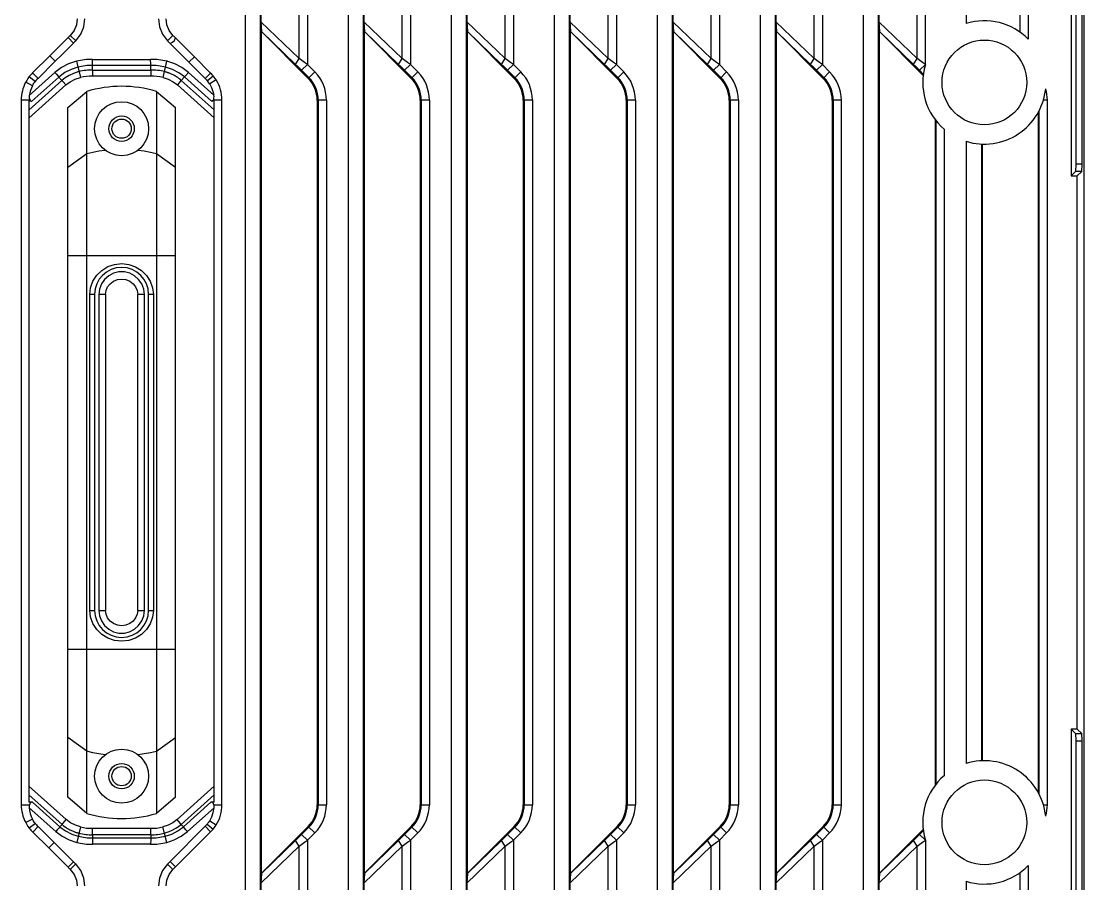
# Model space of a CAD drawing. Header units: millimetres. Extents: x -3132 to 28633, y 682 to 5849.
# Drawn here: x 4377.3 to 4515.2, y 1402.6 to 1514.5 of the extents above; entities that cross this region are included whole.
import ezdxf

# ---------------------------------------------------------------- set-up
doc = ezdxf.new("R2010")
doc.units = ezdxf.units.MM

msp = doc.modelspace()

# ---------------------------------------------------------------- linework, layer by layer
at = {"linetype": 'Continuous'}
for p, q in [((4515.207, 1583.498), (4515.207, 1333.698)), ((4406.338, 1578.684), (4406.338, 1338.512)), ((4419.708, 1578.684), (4419.708, 1338.512)), ((4433.078, 1578.684), (4433.078, 1338.512)), ((4446.448, 1578.684), (4446.448, 1338.512)), ((4459.818, 1578.684), (4459.818, 1338.512)), ((4473.188, 1578.684), (4473.188, 1338.512)), ((4486.558, 1578.684), (4486.558, 1338.512)), ((4408.331, 1339.578), (4408.331, 1577.778)), ((4421.701, 1339.578), (4421.701, 1577.778)), ((4435.071, 1339.578), (4435.071, 1577.778)), ((4448.441, 1339.578), (4448.441, 1577.778)), ((4461.811, 1339.578), (4461.811, 1577.778)), ((4475.181, 1339.578), (4475.181, 1577.778)), ((4488.551, 1339.578), (4488.551, 1577.778)), ((4513.589, 1555.295), (4513.589, 1494.488)), ((4514.207, 1496.056), (4514.207, 1553.727)), ((4514.987, 1496.056), (4514.987, 1553.727)), ((4499.928, 1551.639), (4499.928, 1514.236)), ((4413.353, 1509.693), (4413.353, 1545.29)), ((4414.422, 1546.063), (4414.422, 1508.92)), ((4426.723, 1509.693), (4426.723, 1545.29)), ((4427.792, 1546.063), (4427.792, 1508.92)), ((4440.093, 1509.693), (4440.093, 1545.29)), ((4441.162, 1546.063), (4441.162, 1508.92)), ((4453.463, 1509.693), (4453.463, 1545.29)), ((4454.532, 1546.063), (4454.532, 1508.92)), ((4466.833, 1509.693), (4466.833, 1545.29)), ((4467.902, 1546.063), (4467.902, 1508.92)), ((4480.203, 1509.693), (4480.203, 1545.29)), ((4481.272, 1546.063), (4481.272, 1508.92)), ((4506.943, 1513.118), (4506.943, 1545.29)), ((4508.012, 1546.063), (4508.012, 1512.207)), ((4408.392, 1540.499), (4408.392, 1514.484)), ((4421.762, 1540.499), (4421.762, 1514.484)), ((4435.132, 1540.499), (4435.132, 1514.484)), ((4448.502, 1540.499), (4448.502, 1514.484)), ((4461.872, 1540.499), (4461.872, 1514.484)), ((4475.242, 1540.499), (4475.242, 1514.484)), ((4488.612, 1540.499), (4488.612, 1514.484)), ((4493.573, 1509.693), (4493.573, 1524.718)), ((4494.645, 1508.896), (4494.645, 1524.4)), ((4408.392, 1514.484), (4408.461, 1513.215)), ((4413.353, 1509.693), (4408.392, 1514.484)), ((4421.762, 1514.484), (4421.831, 1513.215)), ((4426.723, 1509.693), (4421.762, 1514.484)), ((4435.132, 1514.484), (4435.201, 1513.215)), ((4440.093, 1509.693), (4435.132, 1514.484)), ((4448.502, 1514.484), (4448.571, 1513.215)), ((4453.463, 1509.693), (4448.502, 1514.484)), ((4461.872, 1514.484), (4461.941, 1513.215)), ((4466.833, 1509.693), (4461.872, 1514.484)), ((4475.242, 1514.484), (4475.311, 1513.215)), ((4480.203, 1509.693), (4475.242, 1514.484)), ((4488.612, 1514.484), (4488.681, 1513.215)), ((4493.573, 1509.693), (4488.612, 1514.484)), ((4408.466, 1513.219), (4412.89, 1508.948)), ((4408.476, 1404.006), (4408.476, 1513.195)), ((4408.476, 1513.195), (4414.532, 1507.13)), ((4421.836, 1513.219), (4426.26, 1508.948)), ((4421.846, 1404.006), (4421.846, 1513.195)), ((4421.846, 1513.195), (4427.902, 1507.13)), ((4435.206, 1513.219), (4439.63, 1508.948)), ((4435.216, 1404.006), (4435.216, 1513.195)), ((4435.216, 1513.195), (4441.272, 1507.13)), ((4448.576, 1513.219), (4453, 1508.948)), ((4448.586, 1404.006), (4448.586, 1513.195)), ((4448.586, 1513.195), (4454.642, 1507.13)), ((4461.946, 1513.219), (4466.37, 1508.948)), ((4461.956, 1404.006), (4461.956, 1513.195)), ((4461.956, 1513.195), (4468.012, 1507.13)), ((4475.316, 1513.219), (4479.74, 1508.948)), ((4475.326, 1404.006), (4475.326, 1513.195)), ((4475.326, 1513.195), (4481.382, 1507.13)), ((4488.686, 1513.219), (4493.11, 1508.948)), ((4488.696, 1404.006), (4488.696, 1513.195)), ((4488.696, 1513.195), (4494.361, 1507.521)), ((4383.354, 1512.424), (4384.06, 1511.716)), ((4384.342, 1511.996), (4383.635, 1512.703)), ((4396.264, 1512), (4396.973, 1512.705)), ((4399.748, 1509.926), (4397.306, 1512.374)), ((4396.599, 1511.667), (4399.041, 1509.219)), ((4380.988, 1510.052), (4378.757, 1507.839)), ((4379.455, 1507.123), (4381.694, 1509.344)), ((4381.694, 1509.344), (4380.988, 1510.052)), ((4384.444, 1509.345), (4384.958, 1507.245)), ((4386.538, 1509.583), (4394.077, 1509.583)), ((4395.68, 1507.243), (4396.198, 1509.341)), ((4399.041, 1509.219), (4399.748, 1509.926)), ((4399.041, 1509.219), (4401.164, 1507.102)), ((4401.866, 1507.814), (4399.748, 1509.926)), ((4412.89, 1508.948), (4413.353, 1509.693)), ((4426.26, 1508.948), (4426.723, 1509.693)), ((4439.63, 1508.948), (4440.093, 1509.693)), ((4453, 1508.948), (4453.463, 1509.693)), ((4466.37, 1508.948), (4466.833, 1509.693)), ((4479.74, 1508.948), (4480.203, 1509.693)), ((4493.11, 1508.948), (4493.573, 1509.693)), ((4381.644, 1507.889), (4378.324, 1504.911)), ((4379.455, 1507.123), (4378.757, 1507.839)), ((4386.533, 1508.202), (4386.533, 1508.802)), ((4394.083, 1508.802), (4386.533, 1508.802)), ((4386.533, 1508.202), (4394.082, 1508.202)), ((4394.082, 1508.202), (4394.083, 1508.802)), ((4398.603, 1507.476), (4398.976, 1507.897)), ((4402.286, 1504.936), (4398.976, 1507.897)), ((4401.164, 1507.102), (4401.866, 1507.814)), ((4414.422, 1508.92), (4413.677, 1508.175)), ((4413.677, 1508.175), (4414.627, 1507.225)), ((4415.372, 1507.97), (4414.422, 1508.92)), ((4414.532, 1507.13), (4415.372, 1507.97)), ((4427.792, 1508.92), (4427.047, 1508.175)), ((4427.047, 1508.175), (4427.997, 1507.225)), ((4428.742, 1507.97), (4427.792, 1508.92)), ((4427.902, 1507.13), (4428.742, 1507.97)), ((4441.162, 1508.92), (4440.417, 1508.175)), ((4440.417, 1508.175), (4441.367, 1507.225)), ((4442.112, 1507.97), (4441.162, 1508.92)), ((4441.272, 1507.13), (4442.112, 1507.97)), ((4454.532, 1508.92), (4453.787, 1508.175)), ((4453.787, 1508.175), (4454.737, 1507.225)), ((4455.482, 1507.97), (4454.532, 1508.92)), ((4454.642, 1507.13), (4455.482, 1507.97)), ((4467.902, 1508.92), (4467.157, 1508.175)), ((4467.157, 1508.175), (4468.107, 1507.225)), ((4468.852, 1507.97), (4467.902, 1508.92)), ((4468.012, 1507.13), (4468.852, 1507.97)), ((4481.272, 1508.92), (4480.527, 1508.175)), ((4480.527, 1508.175), (4481.477, 1507.225)), ((4482.222, 1507.97), (4481.272, 1508.92)), ((4481.382, 1507.13), (4482.222, 1507.97)), ((4494.649, 1508.909), (4493.897, 1508.175)), ((4493.897, 1508.175), (4494.382, 1507.689)), ((4378.739, 1506.166), (4377.851, 1506.627)), ((4378.277, 1503.014), (4382.563, 1506.859)), ((4378.279, 1501.967), (4383.08, 1506.274)), ((4378.32, 1507.354), (4379.106, 1506.735)), ((4382.161, 1507.304), (4378.653, 1504.156)), ((4382.563, 1506.859), (4382.161, 1507.304)), ((4382.563, 1506.859), (4382.709, 1506.697)), ((4382.709, 1506.697), (4383.08, 1506.274)), ((4394.09, 1507.421), (4386.526, 1507.421)), ((4397.914, 1506.701), (4397.542, 1506.279)), ((4397.542, 1506.279), (4402.338, 1501.99)), ((4398.058, 1506.866), (4397.914, 1506.701)), ((4398.058, 1506.866), (4398.459, 1507.311)), ((4398.058, 1506.866), (4402.338, 1503.038)), ((4398.459, 1507.311), (4398.603, 1507.476)), ((4401.962, 1504.178), (4398.459, 1507.311)), ((4401.416, 1506.828), (4402.182, 1507.472)), ((4402.593, 1506.924), (4401.742, 1506.399)), ((4383.307, 1503.332), (4385.772, 1505.424)), ((4385.772, 1411.772), (4385.772, 1505.424)), ((4394.838, 1505.436), (4394.838, 1411.76)), ((4394.838, 1505.436), (4397.307, 1503.343)), ((4377.277, 1504.301), (4377.277, 1412.895)), ((4378.423, 1504.301), (4377.277, 1504.301)), ((4378.278, 1504.222), (4378.653, 1504.156)), ((4378.279, 1504.222), (4378.279, 1413.241)), ((4401.962, 1504.178), (4402.338, 1504.245)), ((4403.337, 1504.297), (4402.17, 1504.297)), ((4402.338, 1413.22), (4402.338, 1504.245)), ((4403.337, 1412.896), (4403.337, 1504.291)), ((4415.703, 1504.301), (4415.703, 1412.895)), ((4416.891, 1504.301), (4415.703, 1504.301)), ((4415.838, 1504.301), (4415.838, 1412.895)), ((4416.891, 1504.301), (4416.891, 1412.895)), ((4429.073, 1504.301), (4429.073, 1412.895)), ((4430.261, 1504.301), (4429.073, 1504.301)), ((4429.208, 1504.301), (4429.208, 1412.895)), ((4430.261, 1504.301), (4430.261, 1412.895)), ((4443.631, 1504.301), (4442.443, 1504.301)), ((4442.443, 1504.301), (4442.443, 1412.895)), ((4442.578, 1504.301), (4442.578, 1412.895)), ((4443.631, 1504.301), (4443.631, 1412.895)), ((4457.001, 1504.301), (4455.813, 1504.301)), ((4455.813, 1504.301), (4455.813, 1412.895)), ((4455.948, 1504.301), (4455.948, 1412.895)), ((4457.001, 1504.301), (4457.001, 1412.895)), ((4470.371, 1504.301), (4469.183, 1504.301)), ((4469.183, 1504.301), (4469.183, 1412.895)), ((4469.318, 1504.301), (4469.318, 1412.895)), ((4470.371, 1504.301), (4470.371, 1412.895)), ((4483.741, 1504.301), (4482.553, 1504.301)), ((4482.553, 1504.301), (4482.553, 1412.895)), ((4482.688, 1504.301), (4482.688, 1412.895)), ((4483.741, 1412.895), (4483.741, 1504.301)), ((4510.481, 1504.301), (4509.971, 1504.301)), ((4510.481, 1412.895), (4510.481, 1504.301)), ((4383.307, 1413.864), (4383.307, 1503.332)), ((4397.307, 1413.853), (4397.307, 1503.343)), ((4509.293, 1502.701), (4509.293, 1414.496)), ((4509.428, 1414.245), (4509.428, 1502.951)), ((4495.923, 1501.777), (4495.923, 1415.419)), ((4496.058, 1415.592), (4496.058, 1501.604)), ((4497.111, 1416.681), (4497.111, 1500.515)), ((4499.928, 1498.96), (4499.928, 1418.236)), ((4501.921, 1498.607), (4501.921, 1418.589)), ((4502.067, 1418.593), (4502.067, 1498.602)), ((4383.307, 1495.597), (4385.772, 1497.372)), ((4394.838, 1497.383), (4397.307, 1495.606)), ((4514.207, 1496.056), (4514.987, 1496.056)), ((4513.589, 1494.488), (4514.158, 1495.057)), ((4513.589, 1494.488), (4514.369, 1494.488)), ((4514.938, 1495.057), (4514.158, 1495.057)), ((4514.369, 1494.488), (4514.938, 1495.057)), ((4514.369, 1422.705), (4514.369, 1494.488)), ((4397.307, 1484.124), (4383.307, 1484.124)), ((4386.186, 1438.098), (4386.186, 1479.098)), ((4386.807, 1479.098), (4386.186, 1479.098)), ((4386.807, 1479.098), (4386.807, 1438.098)), ((4387.357, 1479.098), (4387.357, 1438.098)), ((4388.222, 1479.098), (4387.357, 1479.098)), ((4388.222, 1479.098), (4388.222, 1438.098)), ((4392.391, 1438.098), (4392.391, 1479.098)), ((4393.257, 1479.098), (4392.391, 1479.098)), ((4393.257, 1438.098), (4393.257, 1479.098)), ((4393.807, 1438.098), (4393.807, 1479.098)), ((4394.428, 1479.098), (4393.807, 1479.098)), ((4394.428, 1479.098), (4394.428, 1438.098)), ((4386.186, 1438.098), (4386.807, 1438.098)), ((4387.357, 1438.098), (4388.222, 1438.098)), ((4392.391, 1438.098), (4393.257, 1438.098)), ((4393.807, 1438.098), (4394.428, 1438.098)), ((4383.307, 1433.072), (4397.307, 1433.072)), ((4514.369, 1422.705), (4513.589, 1422.705)), ((4513.589, 1422.705), (4514.158, 1422.136)), ((4513.589, 1422.705), (4513.589, 1361.901)), ((4514.158, 1422.136), (4514.938, 1422.136)), ((4514.369, 1422.705), (4514.938, 1422.136)), ((4385.772, 1419.824), (4383.307, 1421.599)), ((4397.307, 1421.59), (4394.838, 1419.813)), ((4514.987, 1421.138), (4514.207, 1421.138)), ((4514.207, 1363.469), (4514.207, 1421.138)), ((4514.987, 1363.469), (4514.987, 1421.138)), ((4383.121, 1410.959), (4378.279, 1415.303)), ((4402.338, 1415.279), (4397.501, 1410.953)), ((4382.572, 1410.334), (4378.282, 1414.183)), ((4385.772, 1411.772), (4383.307, 1413.864)), ((4397.307, 1413.853), (4394.838, 1411.76)), ((4402.338, 1414.163), (4398.05, 1410.328)), ((4377.277, 1412.895), (4378.327, 1412.895)), ((4378.722, 1413.241), (4378.28, 1413.24)), ((4378.296, 1412.506), (4381.748, 1409.409)), ((4378.722, 1413.241), (4382.298, 1410.033)), ((4398.323, 1410.027), (4401.892, 1413.22)), ((4398.872, 1409.402), (4402.315, 1412.481)), ((4402.338, 1413.22), (4401.892, 1413.22)), ((4402.281, 1412.895), (4403.337, 1412.895)), ((4415.703, 1412.895), (4416.891, 1412.895)), ((4429.073, 1412.895), (4430.261, 1412.895)), ((4442.443, 1412.895), (4443.631, 1412.895)), ((4455.813, 1412.895), (4457.001, 1412.895)), ((4469.183, 1412.895), (4470.371, 1412.895)), ((4482.553, 1412.895), (4483.741, 1412.895)), ((4509.971, 1412.895), (4510.481, 1412.895)), ((4378.739, 1411.03), (4377.851, 1410.569)), ((4379.106, 1410.461), (4378.32, 1409.843)), ((4379.455, 1410.073), (4378.765, 1409.348)), ((4381.558, 1407.988), (4379.455, 1410.073)), ((4382.572, 1410.334), (4382.298, 1410.033)), ((4382.572, 1410.334), (4382.718, 1410.502)), ((4382.718, 1410.502), (4383.121, 1410.959)), ((4384.971, 1410.004), (4384.478, 1407.993)), ((4386.526, 1409.829), (4394.09, 1409.829)), ((4396.163, 1407.996), (4395.667, 1410.006)), ((4401.161, 1410.092), (4396.606, 1405.536)), ((4397.902, 1410.494), (4397.501, 1410.953)), ((4398.05, 1410.328), (4397.902, 1410.494)), ((4398.05, 1410.328), (4398.323, 1410.027)), ((4401.161, 1410.092), (4401.863, 1409.379)), ((4401.416, 1410.368), (4402.182, 1409.724)), ((4401.739, 1410.793), (4402.589, 1410.268)), ((4414.532, 1410.066), (4408.476, 1404.006)), ((4414.627, 1409.972), (4413.677, 1409.021)), ((4415.372, 1409.226), (4414.532, 1410.066)), ((4427.902, 1410.066), (4421.846, 1404.006)), ((4427.997, 1409.972), (4427.047, 1409.021)), ((4428.742, 1409.226), (4427.902, 1410.066)), ((4441.272, 1410.066), (4435.216, 1404.006)), ((4441.367, 1409.972), (4440.417, 1409.021)), ((4442.112, 1409.226), (4441.272, 1410.066)), ((4454.642, 1410.066), (4448.586, 1404.006)), ((4454.737, 1409.972), (4453.787, 1409.021)), ((4455.482, 1409.226), (4454.642, 1410.066)), ((4468.012, 1410.066), (4461.956, 1404.006)), ((4468.107, 1409.972), (4467.157, 1409.021)), ((4468.852, 1409.226), (4468.012, 1410.066)), ((4481.382, 1410.066), (4475.326, 1404.006)), ((4481.477, 1409.972), (4480.527, 1409.021)), ((4482.222, 1409.226), (4481.382, 1410.066)), ((4494.361, 1409.675), (4488.696, 1404.006)), ((4378.765, 1409.348), (4380.852, 1407.28)), ((4384.7, 1409.214), (4384.773, 1409.195)), ((4386.533, 1408.997), (4386.532, 1408.591)), ((4386.532, 1408.591), (4394.083, 1408.591)), ((4394.082, 1408.997), (4386.533, 1408.997)), ((4394.082, 1408.997), (4394.083, 1408.591)), ((4397.313, 1404.829), (4401.863, 1409.379)), ((4413.677, 1409.021), (4414.422, 1408.276)), ((4414.422, 1408.276), (4415.372, 1409.226)), ((4414.422, 1408.276), (4414.422, 1371.133)), ((4427.047, 1409.021), (4427.792, 1408.276)), ((4427.792, 1408.276), (4428.742, 1409.226)), ((4427.792, 1408.276), (4427.792, 1371.133)), ((4440.417, 1409.021), (4441.162, 1408.276)), ((4441.162, 1408.276), (4442.112, 1409.226)), ((4441.162, 1408.276), (4441.162, 1371.133)), ((4453.787, 1409.021), (4454.532, 1408.276)), ((4454.532, 1408.276), (4455.482, 1409.226)), ((4454.532, 1408.276), (4454.532, 1371.133)), ((4467.157, 1409.021), (4467.902, 1408.276)), ((4467.902, 1408.276), (4468.852, 1409.226)), ((4467.902, 1408.276), (4467.902, 1371.133)), ((4480.527, 1409.021), (4481.272, 1408.276)), ((4481.272, 1408.276), (4482.222, 1409.226)), ((4481.272, 1408.276), (4481.272, 1371.133)), ((4494.382, 1409.507), (4493.897, 1409.021)), ((4494.648, 1408.286), (4493.897, 1409.021)), ((4494.645, 1408.299), (4494.645, 1371.129)), ((4381.558, 1407.988), (4380.852, 1407.28)), ((4380.852, 1407.28), (4383.348, 1404.778)), ((4384.055, 1405.485), (4381.558, 1407.988)), ((4394.076, 1407.759), (4386.538, 1407.759)), ((4408.392, 1402.712), (4413.353, 1407.503)), ((4412.89, 1408.248), (4408.463, 1403.974)), ((4413.353, 1407.503), (4412.89, 1408.248)), ((4413.353, 1371.906), (4413.353, 1407.503)), ((4421.762, 1402.712), (4426.723, 1407.503)), ((4426.26, 1408.248), (4421.833, 1403.974)), ((4426.723, 1407.503), (4426.26, 1408.248)), ((4426.723, 1371.906), (4426.723, 1407.503)), ((4435.132, 1402.712), (4440.093, 1407.503)), ((4439.63, 1408.248), (4435.203, 1403.974)), ((4440.093, 1407.503), (4439.63, 1408.248)), ((4440.093, 1371.906), (4440.093, 1407.503)), ((4448.502, 1402.712), (4453.463, 1407.503)), ((4453, 1408.248), (4448.573, 1403.974)), ((4453.463, 1407.503), (4453, 1408.248)), ((4453.463, 1371.906), (4453.463, 1407.503)), ((4461.872, 1402.712), (4466.833, 1407.503)), ((4466.37, 1408.248), (4461.943, 1403.974)), ((4466.833, 1407.503), (4466.37, 1408.248)), ((4466.833, 1371.906), (4466.833, 1407.503)), ((4475.242, 1402.712), (4480.203, 1407.503)), ((4479.74, 1408.248), (4475.313, 1403.974)), ((4480.203, 1407.503), (4479.74, 1408.248)), ((4480.203, 1371.906), (4480.203, 1407.503)), ((4488.612, 1402.712), (4493.573, 1407.503)), ((4493.11, 1408.248), (4488.683, 1403.974)), ((4493.573, 1407.503), (4493.11, 1408.248)), ((4493.573, 1371.906), (4493.573, 1407.503)), ((4396.606, 1405.536), (4397.313, 1404.829)), ((4384.055, 1405.485), (4383.348, 1404.778)), ((4384.343, 1405.2), (4383.635, 1404.493)), ((4396.265, 1405.197), (4396.973, 1404.491)), ((4508.012, 1404.989), (4508.012, 1371.133)), ((4408.46, 1403.976), (4408.392, 1402.712)), ((4421.83, 1403.976), (4421.762, 1402.712)), ((4435.2, 1403.976), (4435.132, 1402.712)), ((4448.57, 1403.976), (4448.502, 1402.712)), ((4461.94, 1403.976), (4461.872, 1402.712)), ((4475.31, 1403.976), (4475.242, 1402.712)), ((4488.68, 1403.976), (4488.612, 1402.712)), ((4499.928, 1402.96), (4499.928, 1354.236)), ((4506.943, 1371.906), (4506.943, 1404.078)), ((4408.392, 1402.712), (4408.392, 1376.697)), ((4421.762, 1402.712), (4421.762, 1376.697)), ((4435.132, 1402.712), (4435.132, 1376.697)), ((4448.502, 1402.712), (4448.502, 1376.697)), ((4461.872, 1402.712), (4461.872, 1376.697)), ((4475.242, 1402.712), (4475.242, 1376.697)), ((4488.612, 1402.712), (4488.612, 1376.697))]:
    msp.add_line(p, q, dxfattribs=at)
for points in [[(4384.531, 1514.839), (4384.43, 1514.076), (4384.129, 1513.351), (4383.635, 1512.703)], [(4384.342, 1511.996), (4384.996, 1512.852), (4385.396, 1513.818), (4385.531, 1514.84)], [(4395.082, 1514.84), (4395.217, 1513.819), (4395.614, 1512.855), (4396.264, 1512)], [(4396.973, 1512.705), (4396.481, 1513.354), (4396.183, 1514.078), (4396.082, 1514.839)], [(4408.472, 1513.19), (4408.469, 1513.2), (4408.468, 1513.209), (4408.466, 1513.219)], [(4421.842, 1513.19), (4421.839, 1513.2), (4421.838, 1513.209), (4421.836, 1513.219)], [(4488.692, 1513.19), (4488.689, 1513.2), (4488.688, 1513.209), (4488.686, 1513.219)], [(4383.354, 1512.424), (4382.551, 1511.621), (4381.762, 1510.829), (4380.988, 1510.052)], [(4381.694, 1509.344), (4382.485, 1510.137), (4383.273, 1510.929), (4384.06, 1511.716)], [(4396.599, 1511.667), (4396.921, 1511.823), (4397.157, 1512.061), (4397.306, 1512.374)], [(4384.444, 1509.345), (4383.432, 1509.008), (4382.492, 1508.518), (4381.644, 1507.889)], [(4386.532, 1508.802), (4386.534, 1509.02), (4386.538, 1509.582)], [(4394.083, 1508.802), (4394.083, 1509.02), (4394.077, 1509.583)], [(4398.976, 1507.897), (4398.134, 1508.52), (4397.202, 1509.005), (4396.198, 1509.341)], [(4414.422, 1508.92), (4414.059, 1509.185), (4413.703, 1509.443), (4413.353, 1509.693)], [(4427.792, 1508.92), (4427.429, 1509.185), (4427.073, 1509.443), (4426.723, 1509.693)], [(4441.162, 1508.92), (4440.799, 1509.185), (4440.443, 1509.443), (4440.093, 1509.693)], [(4454.532, 1508.92), (4454.169, 1509.185), (4453.813, 1509.443), (4453.463, 1509.693)], [(4467.902, 1508.92), (4467.539, 1509.185), (4467.183, 1509.443), (4466.833, 1509.693)], [(4481.272, 1508.92), (4480.909, 1509.185), (4480.553, 1509.443), (4480.203, 1509.693)], [(4494.647, 1508.908), (4494.279, 1509.185), (4493.922, 1509.443), (4493.573, 1509.693)], [(4381.644, 1507.889), (4381.839, 1507.669), (4382.161, 1507.304)], [(4384.629, 1508.586), (4383.759, 1508.298), (4382.931, 1507.872), (4382.161, 1507.304)], [(4384.772, 1508.004), (4384.078, 1507.781), (4383.486, 1507.502), (4382.985, 1507.188), (4382.563, 1506.859)], [(4386.533, 1508.202), (4386.53, 1507.984), (4386.526, 1507.421)], [(4394.082, 1508.202), (4394.082, 1507.984), (4394.09, 1507.421)], [(4398.058, 1506.866), (4397.894, 1507.003), (4397.737, 1507.122), (4397.59, 1507.227), (4397.451, 1507.319), (4397.321, 1507.399), (4397.199, 1507.47), (4397.085, 1507.533), (4396.978, 1507.588), (4396.878, 1507.637), (4396.783, 1507.682), (4396.694, 1507.721), (4396.608, 1507.757), (4396.527, 1507.79), (4396.452, 1507.819), (4396.382, 1507.845), (4396.318, 1507.867), (4396.259, 1507.887), (4396.204, 1507.905), (4396.152, 1507.922), (4396.104, 1507.936), (4396.058, 1507.95), (4396.015, 1507.962), (4395.974, 1507.973), (4395.935, 1507.983), (4395.9, 1507.992), (4395.868, 1508)], [(4398.459, 1507.312), (4397.715, 1507.861), (4396.891, 1508.289), (4396.011, 1508.583)], [(4402.182, 1507.472), (4402.079, 1507.591), (4401.973, 1507.705), (4401.866, 1507.814)], [(4412.89, 1508.948), (4413.144, 1508.701), (4413.407, 1508.443), (4413.677, 1508.175)], [(4426.26, 1508.948), (4426.514, 1508.701), (4426.777, 1508.443), (4427.047, 1508.175)], [(4439.63, 1508.948), (4439.884, 1508.701), (4440.147, 1508.443), (4440.417, 1508.175)], [(4453, 1508.948), (4453.254, 1508.701), (4453.517, 1508.443), (4453.787, 1508.175)], [(4466.37, 1508.948), (4466.624, 1508.701), (4466.887, 1508.443), (4467.157, 1508.175)], [(4479.74, 1508.948), (4479.994, 1508.701), (4480.257, 1508.443), (4480.527, 1508.175)], [(4493.11, 1508.948), (4493.364, 1508.701), (4493.627, 1508.443), (4493.897, 1508.175)], [(4378.32, 1507.354), (4378.142, 1507.113), (4377.985, 1506.869), (4377.851, 1506.626)], [(4378.739, 1506.166), (4378.844, 1506.356), (4378.967, 1506.547), (4379.106, 1506.735)], [(4383.08, 1506.274), (4383.646, 1506.691), (4384.278, 1507.019), (4384.958, 1507.245)], [(4395.68, 1507.243), (4396.355, 1507.017), (4396.982, 1506.692), (4397.542, 1506.279)], [(4401.164, 1507.102), (4401.249, 1507.015), (4401.334, 1506.924), (4401.416, 1506.828)], [(4401.748, 1506.389), (4401.642, 1506.543), (4401.535, 1506.684), (4401.416, 1506.828)], [(4401.748, 1506.389), (4401.987, 1505.936), (4402.169, 1505.445), (4402.286, 1504.936)], [(4402.592, 1506.924), (4402.467, 1507.108), (4402.331, 1507.289), (4402.182, 1507.472)], [(4378.324, 1504.911), (4378.308, 1504.717), (4378.322, 1504.549), (4378.362, 1504.409), (4378.423, 1504.301)], [(4402.273, 1504.493), (4402.298, 1504.621), (4402.303, 1504.769), (4402.286, 1504.936)], [(4378.423, 1504.301), (4378.488, 1504.233), (4378.565, 1504.184), (4378.653, 1504.156)], [(4401.962, 1504.178), (4402.043, 1504.202), (4402.113, 1504.244), (4402.17, 1504.297)], [(4402.173, 1504.301), (4402.23, 1504.385), (4402.273, 1504.493)], [(4385.772, 1497.372), (4386.566, 1497.557), (4387.369, 1497.706), (4388.179, 1497.82)], [(4392.441, 1497.823), (4393.247, 1497.712), (4394.047, 1497.565), (4394.838, 1497.383)], [(4386.186, 1479.098), (4386.282, 1479.958), (4386.591, 1480.826), (4387.077, 1481.582), (4387.725, 1482.216), (4388.516, 1482.7), (4389.387, 1482.997), (4390.325, 1483.098)], [(4390.325, 1483.098), (4391.248, 1482.992), (4392.114, 1482.693), (4392.904, 1482.204), (4393.551, 1481.565), (4394.033, 1480.805), (4394.336, 1479.942), (4394.428, 1479.098)], [(4393.257, 1479.098), (4393.175, 1479.791), (4392.925, 1480.459), (4392.52, 1481.049), (4391.985, 1481.525), (4391.354, 1481.856), (4390.662, 1482.026), (4389.952, 1482.027), (4389.262, 1481.856), (4388.629, 1481.524), (4388.095, 1481.049), (4387.69, 1480.458), (4387.44, 1479.791), (4387.357, 1479.098)], [(4388.222, 1479.098), (4388.287, 1479.59), (4388.487, 1480.067), (4388.813, 1480.486), (4389.248, 1480.815), (4389.76, 1481.023), (4390.306, 1481.094), (4390.855, 1481.023), (4391.366, 1480.815), (4391.8, 1480.486), (4392.127, 1480.066), (4392.326, 1479.589), (4392.391, 1479.098)], [(4390.325, 1434.098), (4389.396, 1434.197), (4388.522, 1434.493), (4387.725, 1434.98), (4387.071, 1435.621), (4386.585, 1436.382), (4386.279, 1437.249), (4386.186, 1438.098)], [(4387.357, 1438.098), (4387.44, 1437.404), (4387.691, 1436.736), (4388.097, 1436.145), (4388.632, 1435.67), (4389.266, 1435.338), (4389.955, 1435.169), (4390.66, 1435.169), (4391.35, 1435.339), (4391.983, 1435.67), (4392.519, 1436.145), (4392.924, 1436.736), (4393.175, 1437.404), (4393.257, 1438.098)], [(4392.391, 1438.098), (4392.326, 1437.607), (4392.127, 1437.13), (4391.801, 1436.71), (4391.367, 1436.382), (4390.857, 1436.174), (4390.305, 1436.102), (4389.756, 1436.174), (4389.245, 1436.383), (4388.811, 1436.711), (4388.486, 1437.131), (4388.287, 1437.608), (4388.222, 1438.098)], [(4394.428, 1438.098), (4394.333, 1437.243), (4394.028, 1436.38), (4393.547, 1435.626), (4392.905, 1434.993), (4392.122, 1434.507), (4391.258, 1434.206), (4390.325, 1434.098)], [(4388.179, 1419.377), (4387.37, 1419.49), (4386.566, 1419.639), (4385.772, 1419.824)], [(4394.838, 1419.813), (4394.047, 1419.631), (4393.247, 1419.484), (4392.441, 1419.373)], [(4378.327, 1412.895), (4378.3, 1412.777), (4378.29, 1412.647), (4378.296, 1412.506)], [(4378.721, 1413.241), (4378.549, 1413.2), (4378.416, 1413.081), (4378.327, 1412.895)], [(4401.738, 1410.794), (4402.015, 1411.325), (4402.208, 1411.892), (4402.315, 1412.481)], [(4402.281, 1412.895), (4402.187, 1413.075), (4402.054, 1413.184), (4401.892, 1413.22)], [(4402.315, 1412.481), (4402.322, 1412.632), (4402.31, 1412.771), (4402.28, 1412.895)], [(4379.106, 1410.461), (4378.967, 1410.648), (4378.845, 1410.838), (4378.739, 1411.03)], [(4377.851, 1410.569), (4377.988, 1410.323), (4378.144, 1410.081), (4378.32, 1409.843)], [(4382.298, 1410.033), (4382.152, 1409.865), (4381.961, 1409.65), (4381.748, 1409.409)], [(4382.299, 1410.033), (4383.023, 1409.498), (4383.824, 1409.084), (4384.676, 1408.801)], [(4382.572, 1410.334), (4382.782, 1410.169), (4382.967, 1410.026), (4383.137, 1409.907), (4383.294, 1409.807), (4383.44, 1409.723), (4383.574, 1409.651), (4383.697, 1409.589), (4383.811, 1409.534), (4383.916, 1409.487), (4384.012, 1409.446), (4384.102, 1409.409), (4384.184, 1409.378), (4384.261, 1409.35), (4384.332, 1409.325), (4384.397, 1409.303), (4384.457, 1409.284), (4384.514, 1409.266), (4384.566, 1409.251), (4384.614, 1409.237), (4384.658, 1409.225), (4384.7, 1409.214)], [(4384.971, 1410.004), (4384.303, 1410.226), (4383.681, 1410.548), (4383.121, 1410.959)], [(4386.533, 1408.997), (4386.533, 1409.22), (4386.526, 1409.829)], [(4394.082, 1408.997), (4394.085, 1409.22), (4394.09, 1409.829)], [(4397.501, 1410.953), (4396.95, 1410.549), (4396.333, 1410.229), (4395.667, 1410.006)], [(4395.866, 1409.199), (4396.716, 1409.488), (4397.442, 1409.876), (4398.05, 1410.328)], [(4395.964, 1408.804), (4396.805, 1409.084), (4397.596, 1409.492), (4398.323, 1410.027)], [(4398.872, 1409.402), (4398.66, 1409.644), (4398.323, 1410.027)], [(4401.416, 1410.368), (4401.333, 1410.272), (4401.248, 1410.18), (4401.161, 1410.092)], [(4401.416, 1410.368), (4401.464, 1410.425), (4401.508, 1410.478), (4401.547, 1410.528), (4401.583, 1410.574), (4401.616, 1410.618), (4401.645, 1410.658), (4401.671, 1410.696), (4401.695, 1410.731), (4401.717, 1410.764), (4401.738, 1410.794)], [(4401.863, 1409.379), (4401.971, 1409.489), (4402.078, 1409.604), (4402.182, 1409.724)], [(4402.182, 1409.724), (4402.329, 1409.905), (4402.465, 1410.086), (4402.589, 1410.268)], [(4381.748, 1409.409), (4382.577, 1408.796), (4383.494, 1408.32), (4384.478, 1407.993)], [(4386.532, 1408.591), (4386.532, 1408.368), (4386.538, 1407.759)], [(4394.083, 1408.591), (4394.08, 1408.368), (4394.076, 1407.759)], [(4396.163, 1407.996), (4397.141, 1408.323), (4398.051, 1408.795), (4398.872, 1409.402)], [(4413.677, 1409.021), (4413.407, 1408.753), (4413.144, 1408.495), (4412.89, 1408.248)], [(4413.353, 1407.503), (4413.703, 1407.753), (4414.059, 1408.011), (4414.422, 1408.276)], [(4427.047, 1409.021), (4426.777, 1408.753), (4426.514, 1408.495), (4426.26, 1408.248)], [(4426.723, 1407.503), (4427.073, 1407.753), (4427.429, 1408.011), (4427.792, 1408.276)], [(4440.417, 1409.021), (4440.147, 1408.753), (4439.884, 1408.495), (4439.63, 1408.248)], [(4440.093, 1407.503), (4440.443, 1407.753), (4440.799, 1408.011), (4441.162, 1408.276)], [(4453.787, 1409.021), (4453.517, 1408.753), (4453.254, 1408.495), (4453, 1408.248)], [(4453.463, 1407.503), (4453.813, 1407.753), (4454.169, 1408.011), (4454.532, 1408.276)], [(4467.157, 1409.021), (4466.887, 1408.753), (4466.624, 1408.495), (4466.37, 1408.248)], [(4466.833, 1407.503), (4467.183, 1407.753), (4467.539, 1408.011), (4467.902, 1408.276)], [(4480.527, 1409.021), (4480.257, 1408.753), (4479.994, 1408.495), (4479.74, 1408.248)], [(4480.203, 1407.503), (4480.553, 1407.753), (4480.909, 1408.011), (4481.272, 1408.276)], [(4493.897, 1409.021), (4493.627, 1408.753), (4493.364, 1408.495), (4493.11, 1408.248)], [(4493.573, 1407.503), (4493.925, 1407.755), (4494.282, 1408.013), (4494.645, 1408.29)], [(4383.635, 1404.493), (4384.13, 1403.844), (4384.43, 1403.119), (4384.531, 1402.357)], [(4385.531, 1402.356), (4385.396, 1403.378), (4384.996, 1404.344), (4384.343, 1405.2)], [(4396.265, 1405.197), (4395.614, 1404.341), (4395.217, 1403.377), (4395.082, 1402.357)], [(4396.082, 1402.357), (4396.183, 1403.119), (4396.481, 1403.843), (4396.973, 1404.491)], [(4408.477, 1404.006), (4408.472, 1403.997), (4408.466, 1403.986), (4408.46, 1403.976)], [(4421.847, 1404.006), (4421.842, 1403.997), (4421.836, 1403.986), (4421.83, 1403.976)], [(4435.217, 1404.006), (4435.212, 1403.997), (4435.206, 1403.986), (4435.2, 1403.976)], [(4448.587, 1404.006), (4448.582, 1403.997), (4448.576, 1403.986), (4448.57, 1403.976)], [(4461.957, 1404.006), (4461.952, 1403.997), (4461.946, 1403.986), (4461.94, 1403.976)], [(4475.327, 1404.006), (4475.322, 1403.997), (4475.316, 1403.986), (4475.31, 1403.976)], [(4488.697, 1404.006), (4488.692, 1403.997), (4488.686, 1403.986), (4488.68, 1403.976)]]:
    msp.add_lwpolyline(points, dxfattribs=at)
for centre, radius in [((4502.307, 1506.598), 5.5), ((4390.307, 1500.598), 3.5), ((4390.307, 1500.598), 1.65), ((4390.307, 1500.598), 1.25), ((4390.307, 1416.598), 3.5), ((4390.307, 1416.598), 1.65), ((4390.307, 1416.598), 1.25), ((4502.307, 1410.598), 5.5)]:
    msp.add_circle(centre, radius, dxfattribs=at)
for centre, radius, start, end in [((4502.307, 1506.598), 8, 44.51867, 107.30055), ((4439.645, 1455.977), 79.718, 134.63613, 134.92039), ((4439.645, 1455.977), 78.718, 134.63124, 134.92039), ((4340.818, 1455.872), 78.896, 45.00752, 45.34992), ((4340.818, 1455.872), 79.896, 45.00706, 45.34398), ((4386.422, 1501.262), 8.321, 89.20327, 103.75483), ((4394.202, 1501.257), 8.327, 76.12723, 90.86085), ((4382.191, 1504.308), 4.926, 134.20715, 141.80986), ((4386.422, 1501.262), 7.54, 89.165, 103.75457), ((4386.422, 1501.262), 6.94, 89.08577, 103.75457), ((4394.202, 1501.257), 6.946, 76.12675, 90.9897), ((4394.202, 1501.257), 7.546, 76.12675, 90.89923), ((4411.703, 1504.301), 5.188, 0, 45), ((4425.073, 1504.301), 5.188, 0, 45), ((4438.443, 1504.301), 5.188, 0, 45), ((4451.813, 1504.301), 5.188, 0, 45), ((4465.183, 1504.301), 5.188, 0, 45), ((4478.553, 1504.301), 5.188, 0, 45), ((4502.307, 1506.598), 8, 163.30462, 229.49465), ((4382.277, 1504.301), 5, 152.29305, 179.99998), ((4382.191, 1504.308), 3.926, 134.18435, 141.81021), ((4386.422, 1501.262), 6.16, 89.03448, 103.75508), ((4394.202, 1501.257), 6.165, 76.12591, 91.04188), ((4398.338, 1504.301), 4.999, 359.88758, 31.65316), ((4411.703, 1504.301), 4, 0, 45.00069), ((4411.703, 1504.301), 4.134, 0, 45), ((4425.073, 1504.301), 4, 0, 45.00069), ((4425.073, 1504.301), 4.134, 0, 45), ((4438.443, 1504.301), 4, 0, 45.00069), ((4438.443, 1504.301), 4.134, 0, 45), ((4451.813, 1504.301), 4, 0, 45.00069), ((4451.813, 1504.301), 4.134, 0, 45), ((4465.183, 1504.301), 4, 0, 45.00069), ((4465.183, 1504.301), 4.134, 0, 45), ((4478.553, 1504.301), 4, 0, 45.00069), ((4478.553, 1504.301), 4.134, 0, 45), ((4382.277, 1504.301), 4, 152.21432, 171.23717), ((4502.307, 1506.598), 8, 252.69945, 354.14106), ((4505.293, 1504.301), 5.188, 0, 16.57784), ((4390.307, 1479.098), 3.5, 0.00002, 180.00002), ((4390.307, 1438.098), 3.5, 180.00002, 0), ((4502.307, 1410.598), 8, 5.85894, 107.30055), ((4502.307, 1410.598), 8, 130.50538, 196.70187), ((4382.277, 1412.895), 5, 180.00002, 207.71825), ((4382.277, 1412.895), 4, 185.58183, 207.78568), ((4398.338, 1412.895), 4.998, 328.28646, 0.00762), ((4411.703, 1412.895), 4, 314.99932, 0), ((4411.703, 1412.895), 4.134, 315, 0), ((4411.703, 1412.895), 5.188, 315, 360), ((4425.073, 1412.895), 4, 314.99932, 0), ((4425.073, 1412.895), 4.134, 315, 0), ((4425.073, 1412.895), 5.188, 315, 360), ((4438.443, 1412.895), 4, 314.99932, 0), ((4438.443, 1412.895), 4.134, 315, 0), ((4438.443, 1412.895), 5.188, 315, 360), ((4451.813, 1412.895), 4, 314.99932, 0), ((4451.813, 1412.895), 4.134, 315, 0), ((4451.813, 1412.895), 5.188, 315, 360), ((4465.183, 1412.895), 4, 314.99932, 0), ((4465.183, 1412.895), 4.134, 315, 0), ((4465.183, 1412.895), 5.188, 315, 360), ((4478.553, 1412.895), 4, 314.99932, 0), ((4478.553, 1412.895), 4.134, 315, 0), ((4478.553, 1412.895), 5.188, 315, 360), ((4505.293, 1412.895), 5.188, 343.42216, 360), ((4382.191, 1412.888), 4.926, 218.19037, 225.93408), ((4382.191, 1412.888), 3.926, 218.18979, 225.81563), ((4386.422, 1415.934), 6.105, 256.24513, 270.96986), ((4394.202, 1415.939), 6.111, 268.95345, 283.87387), ((4386.422, 1415.934), 7.343, 256.2454, 270.85433), ((4386.422, 1415.934), 6.937, 256.2454, 270.91771), ((4394.202, 1415.939), 6.943, 269.00943, 283.87321), ((4394.202, 1415.939), 7.349, 269.0774, 283.87321), ((4386.422, 1415.934), 8.175, 256.24562, 270.81432), ((4394.202, 1415.939), 8.181, 269.12028, 283.87341), ((4340.812, 1461.326), 78.902, 314.65299, 315.00212), ((4439.641, 1461.217), 79.714, 225.07472, 225.36551), ((4439.641, 1461.217), 78.714, 225.07549, 225.37047), ((4340.812, 1461.326), 79.902, 314.65883, 315.00212), ((4502.307, 1410.598), 8, 252.69945, 315.48133)]:
    msp.add_arc(centre, radius, start, end, dxfattribs=at)
for centre, major_axis, ratio, start_param, end_param in [((4390.325, 1487.648), (0, -18.45), 0.92139, 2.8728964, 3.4127624), ((4514.155, 1496.056), (0, 1), 0.0524078, -3.0892328, -1.5707963), ((4514.935, 1496.056), (0, 1), 0.0524078, -3.0892328, -1.5707963), ((4514.155, 1421.138), (0, 1), 0.0524078, -1.5707963, -0.0523599), ((4514.935, 1421.138), (0, 1), 0.0524078, -1.5707963, -0.0523599), ((4390.325, 1429.548), (0, -18.45), 0.92139, -0.2711698, 0.2686962)]:
    msp.add_ellipse(centre, major_axis=major_axis, ratio=ratio, start_param=start_param, end_param=end_param, dxfattribs=at)

doc.saveas('drawing.dxf')
